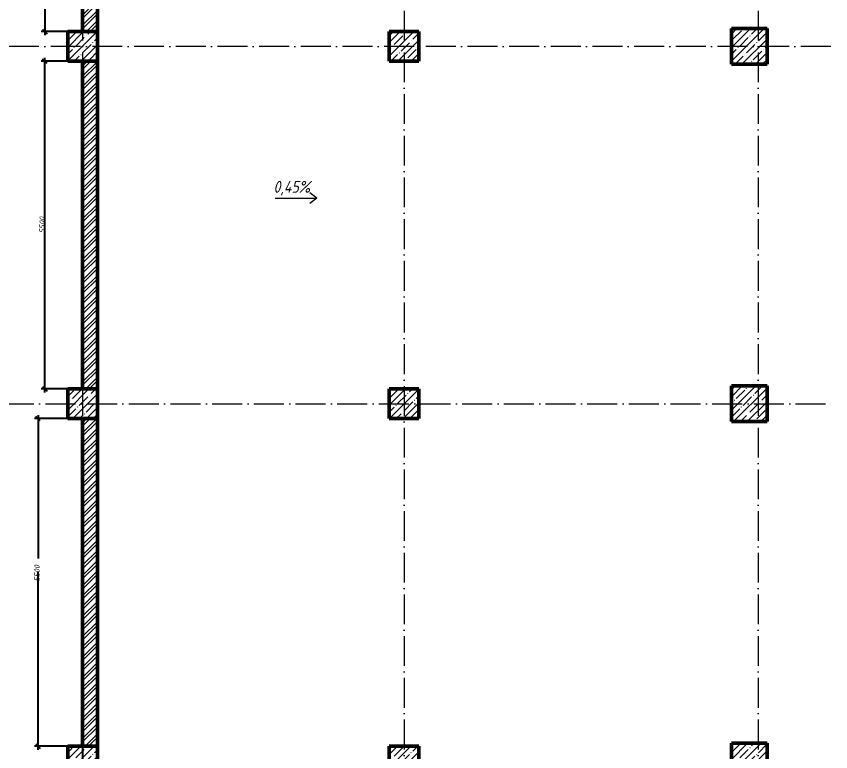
# Model space of a CAD drawing. Header units: millimetres. Extents: x -401725 to 250493, y 305116 to 802890.
# Drawn here: x -274116 to -260433, y 483854 to 496202 of the extents above; entities that cross this region are included whole.
import ezdxf

# ---------------------------------------------------------------- set-up
doc = ezdxf.new("R2010")
doc.units = ezdxf.units.MM
doc.linetypes.add('50_200_ШТРИХ_1Т_ш5_п1_п1_', pattern=[700, 500, -100, 0, -100])
for name, color, linetype, lineweight in [('A-____-____-DIMS', 7, 'Continuous', 9), ('A-WALL-____-MCUT-2', 7, 'Continuous', 50), ('G-____-____-DIMS', 7, 'Continuous', 9), ('S-COLS-____-MCUT', 7, 'Continuous', 50), ('S-COLS-____-OTLN', 7, 'Continuous', 9), ('S-GRID-____-OTLN-1', 7, '50_200_ШТРИХ_1Т_ш5_п1_п1_', 9)]:
    doc.layers.add(name, color=color, linetype=linetype, lineweight=lineweight)
doc.layers.add('A-WALL-____-PATT-2', color=7, linetype='Continuous', lineweight=9, true_color=0x787878)
doc.styles.add('ISOCPEUR_I_5', font='isocpeui.ttf', dxfattribs={"width": 0.85, "height": 2.1})
doc.styles.add('ISOCPEUR_I_7', font='isocpeui.ttf', dxfattribs={"width": 0.9, "height": 90})
doc.dimstyles.new('ISO-1_8_0_9К_СРЕДНИЙ_Кладочные', dxfattribs={"dimscale": 304.8, "dimtxt": 89.638306, "dimasz": 0.246063, "dimexe": 0.19685, "dimexo": 0, "dimgap": 0, "dimtad": 1, "dimdec": 3, "dimrnd": 0.001, "dimdsep": 46, "dimtxsty": 'ISOCPEUR_I_7', "dimblk1": 'OBLIQUE', "dimblk2": 'OBLIQUE', "dimsah": 1, "dimcen": 0.09, "dimdle": 0.19685, "dimazin": 0, "dimtfac": 1, "dimtdec": 4, "dimtix": 1, "dimtmove": 2, "dimatfit": 3, "dimfxl": 1, "dimtvp": 1, "dimtolj": 1, "dimtzin": 0, "dimarcsym": 2})
doc.dimstyles.new('ISO-1_8_0_9К_СРЕДНИЙ_Кладочные_1', dxfattribs={"dimscale": 304.8, "dimtxt": 89.638306, "dimasz": 0.246063, "dimexe": 0.19685, "dimexo": 0, "dimgap": 0, "dimtad": 1, "dimdec": 3, "dimrnd": 0.001, "dimdsep": 46, "dimtxsty": 'ISOCPEUR_I_7', "dimblk1": 'OBLIQUE', "dimblk2": 'OBLIQUE', "dimsah": 1, "dimcen": 0.09, "dimdle": 0.19685, "dimazin": 0, "dimtfac": 1, "dimtdec": 4, "dimtix": 1, "dimtmove": 0, "dimatfit": 3, "dimfxl": 1, "dimtvp": 1, "dimtolj": 1, "dimtzin": 0, "dimarcsym": 2})
doc.dimstyles.new('ISO-1_8_0_9К_СРЕДНИЙ_Кладочные_2', dxfattribs={"dimscale": 304.8, "dimtxt": 89.638306, "dimasz": 0.246063, "dimexe": 0.19685, "dimexo": 0, "dimgap": 0, "dimtad": 1, "dimdec": 3, "dimrnd": 0.001, "dimdsep": 46, "dimtxsty": 'ISOCPEUR_I_7', "dimblk1": 'OBLIQUE', "dimblk2": 'OBLIQUE', "dimsah": 1, "dimcen": 0.09, "dimdle": 0.19685, "dimazin": 0, "dimtfac": 1, "dimtdec": 4, "dimtix": 1, "dimtmove": 1, "dimatfit": 3, "dimfxl": 1, "dimtvp": 1, "dimtolj": 1, "dimtzin": 0, "dimarcsym": 2})
pattern_1 = [(45, (-350751.34, 459015.94), (-85.53659, 85.53659), []), (45, (-350694.32, 459015.94), (-85.53659, 85.53659), [])]

# ---------------------------------------------------------------- blocks, each defined once
blk = doc.blocks.new('BSC_Колонна _Прямоугольная - 600х600-26981669-АР1_Кладочный план подвала в осях 1-64_А-ГГ')
at = {"layer": 'S-COLS-____-OTLN'}
h = blk.add_hatch(dxfattribs=at)
h.set_pattern_fill('FP_21', color=256, style=0, pattern_type=2)
h.set_pattern_definition([(45, (-88950, -36681.04), (-114.04925, 114.04925), []), (45, (-88835.95, -36681.04), (-114.04925, 114.04925), [201.613, -40.323, 3.353, -36.97])])
h.paths.add_polyline_path([(-300, -300), (300, -300), (300, 300), (-300, 300)], flags=0)
at = {"layer": 'S-COLS-____-MCUT'}
for p, q in [((300, 300), (-300, 300)), ((-300, 300), (-300, -300)), ((300, -300), (300, 300)), ((-300, -300), (300, -300))]:
    blk.add_line(p, q, dxfattribs=at)
blk = doc.blocks.new('BSC_Колонна _Прямоугольная - 600х600-V12-АР1_Кладочный план подвала в осях 1-64_А-ГГ')
at = {"layer": 'S-COLS-____-OTLN'}
h = blk.add_hatch(dxfattribs=at)
h.set_pattern_fill('FP_22', color=256, style=0, pattern_type=2)
h.set_pattern_definition([(45, (-88950, -30681.04), (-114.04925, 114.04925), []), (45, (-88835.95, -30681.04), (-114.04925, 114.04925), [201.613, -40.323, 3.353, -36.97])])
h.paths.add_polyline_path([(-300, -300), (300, -300), (300, 300), (-300, 300)], flags=0)
at = {"layer": 'S-COLS-____-MCUT'}
for p, q in [((300, 300), (-300, 300)), ((-300, 300), (-300, -300)), ((300, -300), (300, 300)), ((-300, -300), (300, -300))]:
    blk.add_line(p, q, dxfattribs=at)
blk = doc.blocks.new('BSC_Колонна _Прямоугольная - 600х600-V13-АР1_Кладочный план подвала в осях 1-64_А-ГГ')
at = {"layer": 'S-COLS-____-OTLN'}
h = blk.add_hatch(dxfattribs=at)
h.set_pattern_fill('FP_23', color=256, style=0, pattern_type=2)
h.set_pattern_definition([(45, (-88950, -24681.04), (-114.04925, 114.04925), []), (45, (-88835.95, -24681.04), (-114.04925, 114.04925), [201.613, -40.323, 3.353, -36.97])])
h.paths.add_polyline_path([(-300, -300), (300, -300), (300, 300), (-300, 300)], flags=0)
at = {"layer": 'S-COLS-____-MCUT'}
for p, q in [((300, 300), (-300, 300)), ((-300, 300), (-300, -300)), ((300, -300), (300, 300)), ((-300, -300), (300, -300))]:
    blk.add_line(p, q, dxfattribs=at)
blk = doc.blocks.new('BSC_Колонна _Прямоугольная - 500х500-27170131-АР1_Кладочный план подвала в осях 1-64_А-ГГ')
at = {"layer": 'S-COLS-____-OTLN'}
h = blk.add_hatch(dxfattribs=at)
h.set_pattern_fill('FP_29', color=256, style=0, pattern_type=2)
h.set_pattern_definition([(45, (-77750, -30681.04), (-114.04925, 114.04925), []), (45, (-77635.95, -30681.04), (-114.04925, 114.04925), [201.613, -40.323, 3.353, -36.97])])
h.paths.add_polyline_path([(-250, -250), (250, -250), (250, 250), (-250, 250)], flags=0)
at = {"layer": 'S-COLS-____-MCUT'}
for p, q in [((250, 250), (-250, 250)), ((-250, 250), (-250, -250)), ((250, -250), (250, 250)), ((-250, -250), (250, -250))]:
    blk.add_line(p, q, dxfattribs=at)
blk = doc.blocks.new('BSC_Колонна _Прямоугольная - 500х500-V19-АР1_Кладочный план подвала в осях 1-64_А-ГГ')
at = {"layer": 'S-COLS-____-OTLN'}
h = blk.add_hatch(dxfattribs=at)
h.set_pattern_fill('FP_30', color=256, style=0, pattern_type=2)
h.set_pattern_definition([(45, (-83150, -30681.04), (-114.04925, 114.04925), []), (45, (-83035.95, -30681.04), (-114.04925, 114.04925), [201.613, -40.323, 3.353, -36.97])])
h.paths.add_polyline_path([(-250, -250), (250, -250), (250, 250), (-250, 250)], flags=0)
at = {"layer": 'S-COLS-____-MCUT'}
for p, q in [((250, 250), (-250, 250)), ((-250, 250), (-250, -250)), ((250, -250), (250, 250)), ((-250, -250), (250, -250))]:
    blk.add_line(p, q, dxfattribs=at)
blk = doc.blocks.new('BSC_Колонна _Прямоугольная - 500х500-V20-АР1_Кладочный план подвала в осях 1-64_А-ГГ')
at = {"layer": 'S-COLS-____-OTLN'}
h = blk.add_hatch(dxfattribs=at)
h.set_pattern_fill('FP_31', color=256, style=0, pattern_type=2)
h.set_pattern_definition([(45, (-77750, -24681.04), (-114.04925, 114.04925), []), (45, (-77635.95, -24681.04), (-114.04925, 114.04925), [201.613, -40.323, 3.353, -36.97])])
h.paths.add_polyline_path([(-250, -250), (250, -250), (250, 250), (-250, 250)], flags=0)
at = {"layer": 'S-COLS-____-MCUT'}
for p, q in [((250, 250), (-250, 250)), ((-250, 250), (-250, -250)), ((250, -250), (250, 250)), ((-250, -250), (250, -250))]:
    blk.add_line(p, q, dxfattribs=at)
blk = doc.blocks.new('BSC_Колонна _Прямоугольная - 500х500-V21-АР1_Кладочный план подвала в осях 1-64_А-ГГ')
at = {"layer": 'S-COLS-____-OTLN'}
h = blk.add_hatch(dxfattribs=at)
h.set_pattern_fill('FP_32', color=256, style=0, pattern_type=2)
h.set_pattern_definition([(45, (-83150, -24681.04), (-114.04925, 114.04925), []), (45, (-83035.95, -24681.04), (-114.04925, 114.04925), [201.613, -40.323, 3.353, -36.97])])
h.paths.add_polyline_path([(-250, -250), (250, -250), (250, 250), (-250, 250)], flags=0)
at = {"layer": 'S-COLS-____-MCUT'}
for p, q in [((250, 250), (-250, 250)), ((-250, 250), (-250, -250)), ((250, -250), (250, 250)), ((-250, -250), (250, -250))]:
    blk.add_line(p, q, dxfattribs=at)
blk = doc.blocks.new('BSC_Колонна _Прямоугольная - 500х500-V89-АР1_Кладочный план подвала в осях 1-64_А-ГГ')
at = {"layer": 'S-COLS-____-OTLN'}
h = blk.add_hatch(dxfattribs=at)
h.set_pattern_fill('FP_101', color=256, style=0, pattern_type=2)
h.set_pattern_definition([(45, (-77750, -36681.04), (-114.04925, 114.04925), []), (45, (-77635.95, -36681.04), (-114.04925, 114.04925), [201.613, -40.323, 3.353, -36.97])])
h.paths.add_polyline_path([(-250, -250), (250, -250), (250, 250), (-250, 250)], flags=0)
at = {"layer": 'S-COLS-____-MCUT'}
for p, q in [((250, 250), (-250, 250)), ((-250, 250), (-250, -250)), ((250, -250), (250, 250)), ((-250, -250), (250, -250))]:
    blk.add_line(p, q, dxfattribs=at)
blk = doc.blocks.new('BSC_Колонна _Прямоугольная - 500х500-V90-АР1_Кладочный план подвала в осях 1-64_А-ГГ')
at = {"layer": 'S-COLS-____-OTLN'}
h = blk.add_hatch(dxfattribs=at)
h.set_pattern_fill('FP_102', color=256, style=0, pattern_type=2)
h.set_pattern_definition([(45, (-83150, -36681.04), (-114.04925, 114.04925), []), (45, (-83035.95, -36681.04), (-114.04925, 114.04925), [201.613, -40.323, 3.353, -36.97])])
h.paths.add_polyline_path([(-250, -250), (250, -250), (250, 250), (-250, 250)], flags=0)
at = {"layer": 'S-COLS-____-MCUT'}
for p, q in [((250, 250), (-250, 250)), ((-250, 250), (-250, -250)), ((250, -250), (250, 250)), ((-250, -250), (250, -250))]:
    blk.add_line(p, q, dxfattribs=at)
blk = doc.blocks.new('_Oblique')
at = {"color": 0, "linetype": 'ByBlock', "lineweight": -2}
blk.add_line((-0.5, -0.5), (0.5, 0.5), dxfattribs=at)
blk = doc.blocks.new('*D8194')
at = {"layer": 'A-____-____-DIMS', "color": 0, "lineweight": -2, "transparency": 16777216}
for p, q in [((-273636, 501507), (-273636, 495887)), ((-273001, 501447), (-273696, 501447)), ((-273001, 495947), (-273696, 495947))]:
    blk.add_line(p, q, dxfattribs=at)
at = {"layer": 'Defpoints', "color": 0, "transparency": 16777216}
for p in [(-273001, 501447), (-273636, 495947), (-273001, 495947)]:
    blk.add_point(p, dxfattribs=at)
at = {"layer": 'A-____-____-DIMS', "color": 0, "lineweight": -2, "transparency": 16777216, "xscale": 75, "yscale": 75, "zscale": 75}
for p, rotation in [((-273636, 501447), 90), ((-273636, 495947), 270)]:
    blk.add_blockref('_Oblique', p, dxfattribs=dict(at, rotation=rotation))
at = {"layer": 'A-____-____-DIMS', "color": 0, "transparency": 16777216, "insert": (-273681, 498697), "char_height": 90, "width": 546.1, "attachment_point": 5, "rotation": 90, "style": 'ISOCPEUR_I_7'}
blk.add_mtext('\\A1;5500', dxfattribs=at)
blk = doc.blocks.new('*D8195')
at = {"layer": 'A-____-____-DIMS', "color": 0, "lineweight": -2, "transparency": 16777216}
for p, q in [((-273636, 489887), (-273636, 495507)), ((-273251, 495447), (-273696, 495447)), ((-273001, 489947), (-273696, 489947))]:
    blk.add_line(p, q, dxfattribs=at)
at = {"layer": 'Defpoints', "color": 0, "transparency": 16777216}
for p in [(-273636, 495447), (-273251, 495447), (-273001, 489947)]:
    blk.add_point(p, dxfattribs=at)
at = {"layer": 'A-____-____-DIMS', "color": 0, "lineweight": -2, "transparency": 16777216, "xscale": 75, "yscale": 75, "zscale": 75}
for p, rotation in [((-273636, 495447), 90), ((-273636, 489947), 270)]:
    blk.add_blockref('_Oblique', p, dxfattribs=dict(at, rotation=rotation))
at = {"layer": 'A-____-____-DIMS', "color": 0, "transparency": 16777216, "insert": (-273681, 492697), "char_height": 90, "width": 546.1, "attachment_point": 5, "rotation": 90, "style": 'ISOCPEUR_I_7'}
blk.add_mtext('\\A1;5500', dxfattribs=at)
blk = doc.blocks.new('*D8196')
at = {"layer": 'A-____-____-DIMS', "color": 0, "lineweight": -2, "transparency": 16777216}
for p, q in [((-273751, 489507), (-273751, 487100)), ((-273001, 489447), (-273811, 489447)), ((-273751, 483887), (-273751, 486869)), ((-273001, 483947), (-273811, 483947))]:
    blk.add_line(p, q, dxfattribs=at)
at = {"layer": 'Defpoints', "color": 0, "transparency": 16777216}
for p in [(-273001, 489447), (-273751, 483947), (-273001, 483947)]:
    blk.add_point(p, dxfattribs=at)
at = {"layer": 'A-____-____-DIMS', "color": 0, "lineweight": -2, "transparency": 16777216, "xscale": 75, "yscale": 75, "zscale": 75}
for p, rotation in [((-273751, 489447), 90), ((-273751, 483947), 270)]:
    blk.add_blockref('_Oblique', p, dxfattribs=dict(at, rotation=rotation))
at = {"layer": 'A-____-____-DIMS', "color": 0, "transparency": 16777216, "insert": (-273811, 486712), "char_height": 90, "width": 546.1, "attachment_point": 1, "rotation": 90, "line_spacing_factor": 1.149209, "style": 'ISOCPEUR_I_7'}
blk.add_mtext('\\A1;5500', dxfattribs=at)
blk = doc.blocks.new('*D8212')
at = {"layer": 'A-____-____-DIMS', "color": 0, "lineweight": -2, "transparency": 16777216}
for p, q in [((-273001, 483947), (-273001, 482706)), ((-272751, 483572), (-272751, 482706)), ((-273061, 482766), (-272691, 482766)), ((-272313, 482766), (-272751, 482766))]:
    blk.add_line(p, q, dxfattribs=at)
at = {"layer": 'Defpoints', "color": 0, "transparency": 16777216}
for p in [(-273001, 483947), (-272751, 483572), (-272751, 482766)]:
    blk.add_point(p, dxfattribs=at)
at = {"layer": 'A-____-____-DIMS', "color": 0, "lineweight": -2, "transparency": 16777216, "xscale": 75, "yscale": 75, "zscale": 75, "rotation": 180}
blk.add_blockref('_Oblique', (-273001, 482766), dxfattribs=at)
at = {"layer": 'A-____-____-DIMS', "color": 0, "lineweight": -2, "transparency": 16777216, "xscale": 75, "yscale": 75, "zscale": 75}
blk.add_blockref('_Oblique', (-272751, 482766), dxfattribs=at)
at = {"layer": 'A-____-____-DIMS', "color": 0, "transparency": 16777216, "insert": (-272604, 482886), "char_height": 90, "width": 409.58, "attachment_point": 1, "line_spacing_factor": 1.149209, "style": 'ISOCPEUR_I_7'}
blk.add_mtext('\\A1;250', dxfattribs=at)

msp = doc.modelspace()

# ---------------------------------------------------------------- hatches: boundary and pattern name
at = {"layer": 'A-WALL-____-PATT-2'}
h = msp.add_hatch(dxfattribs=at)
h.set_pattern_fill('FP_5', color=256, style=0, pattern_type=2)
h.set_pattern_definition(pattern_1)
h.paths.add_polyline_path([(-272751.3432, 495946.983), (-272751.3432, 501446.983), (-273001.3432, 501446.983), (-273001.3432, 495946.983), (-272996.5691, 495946.983)], flags=0)
h = msp.add_hatch(dxfattribs=at)
h.set_pattern_fill('FP_5', color=256, style=0, pattern_type=2)
h.set_pattern_definition(pattern_1)
h.paths.add_polyline_path([(-272751.3432, 489946.983), (-272751.3432, 495446.983), (-273001.3432, 495446.983), (-273001.3432, 489946.983), (-272996.5691, 489946.983)], flags=0)
h = msp.add_hatch(dxfattribs=at)
h.set_pattern_fill('FP_5', color=256, style=0, pattern_type=2)
h.set_pattern_definition(pattern_1)
h.paths.add_polyline_path([(-273001.3432, 483946.983), (-272751.3432, 483946.983), (-272751.3432, 489446.983), (-273001.3432, 489446.983), (-273001.3432, 487270.6171)], flags=0)

# ---------------------------------------------------------------- linework, layer by layer
at = {"layer": 'A-WALL-____-MCUT-2'}
for p, q in [((-273001.3432, 501446.983), (-273001.3432, 495946.983)), ((-272751.3432, 495946.983), (-272751.3432, 501446.983)), ((-273001.3432, 495446.983), (-273001.3432, 489946.983)), ((-272751.3432, 489946.983), (-272751.3432, 495446.983)), ((-273001.3432, 489446.983), (-273001.3432, 483946.983)), ((-272751.3432, 483946.983), (-272751.3432, 489446.983))]:
    msp.add_line(p, q, dxfattribs=at)
at = {"layer": 'G-____-____-DIMS'}
for p, q in [((-269766.4241, 493148.1388), (-269066.4241, 493148.1388)), ((-269066.4241, 493148.1388), (-269186.4241, 493240.218)), ((-269066.4241, 493148.1388), (-269186.4241, 493056.0595))]:
    msp.add_line(p, q, dxfattribs=at)
at = {"layer": 'S-GRID-____-OTLN-1'}
for p, q in [((-273001.3432, 508896.9006), (-273001.3432, 467585.8406)), ((-267601.3432, 508896.9006), (-267601.3432, 470838.6753)), ((-261651.3432, 508896.9006), (-261651.3432, 454533.3346)), ((-260432.5559, 495696.983), (-283424.5728, 495696.983)), ((-283424.5728, 489696.983), (-260432.5559, 489696.983))]:
    msp.add_line(p, q, dxfattribs=at)

# ---------------------------------------------------------------- block references
at = {"layer": 'S-COLS-____-OTLN'}
for name, p in [('BSC_Колонна _Прямоугольная - 500х500-V89-АР1_Кладочный план подвала в осях 1-64_А-ГГ', (-273001.3432, 495696.983)), ('BSC_Колонна _Прямоугольная - 500х500-V90-АР1_Кладочный план подвала в осях 1-64_А-ГГ', (-267601.3432, 495696.983)), ('BSC_Колонна _Прямоугольная - 600х600-26981669-АР1_Кладочный план подвала в осях 1-64_А-ГГ', (-261801.3432, 495696.983)), ('BSC_Колонна _Прямоугольная - 500х500-27170131-АР1_Кладочный план подвала в осях 1-64_А-ГГ', (-273001.3432, 489696.983)), ('BSC_Колонна _Прямоугольная - 500х500-V19-АР1_Кладочный план подвала в осях 1-64_А-ГГ', (-267601.3432, 489696.983)), ('BSC_Колонна _Прямоугольная - 600х600-V12-АР1_Кладочный план подвала в осях 1-64_А-ГГ', (-261801.3432, 489696.983)), ('BSC_Колонна _Прямоугольная - 600х600-V13-АР1_Кладочный план подвала в осях 1-64_А-ГГ', (-261801.3432, 483696.983)), ('BSC_Колонна _Прямоугольная - 500х500-V20-АР1_Кладочный план подвала в осях 1-64_А-ГГ', (-273001.3432, 483696.983)), ('BSC_Колонна _Прямоугольная - 500х500-V21-АР1_Кладочный план подвала в осях 1-64_А-ГГ', (-267601.3432, 483696.983))]:
    msp.add_blockref(name, p, dxfattribs=at)

# ---------------------------------------------------------------- texts
at = {"layer": 'G-____-____-DIMS', "insert": (-269793.8885, 493439.4299), "char_height": 200, "width": 905.914521, "attachment_point": 1, "line_spacing_factor": 1.149209, "style": 'ISOCPEUR_I_5'}
msp.add_mtext('0,45%', dxfattribs=at)

# ---------------------------------------------------------------- dimensions: what is measured, and where the dimension line sits
at = {"layer": 'A-____-____-DIMS'}
for base, p1, p2, override, picture, middle in [((-273636.2182, 495946.983), (-273001.3432, 501446.983), (-273001.3432, 495946.983), {"dimtxt": 400, "dimpost": '<>', "dimfxl": 5500}, '*D8194', (-273681.2182, 498696.983)), ((-273636.2182, 495446.983), (-273001.3432, 489946.983), (-273251.3432, 495446.983), {"dimtxt": 400, "dimpost": '<>', "dimfxl": 5505.678886}, '*D8195', (-273681.2182, 492696.983))]:
    dim = msp.add_linear_dim(base=base, p1=p1, p2=p2, angle=90, dimstyle='ISO-1_8_0_9К_СРЕДНИЙ_Кладочные', override=override, dxfattribs=at)
    dim.commit()
    dim.dimension.update_dxf_attribs({"geometry": picture, "text_midpoint": middle})
dim = msp.add_linear_dim(base=(-273751.3802, 483946.983), p1=(-273001.3432, 489446.983), p2=(-273001.3432, 483946.983), angle=90, dimstyle='ISO-1_8_0_9К_СРЕДНИЙ_Кладочные_1', override={"dimtxt": 400, "dimpost": '<>', "dimfxl": 5500}, dxfattribs=at)
dim.commit()
dim.dimension.update_dxf_attribs({"geometry": '*D8196', "text_midpoint": (-273751.3802, 486984.6877), "dimtype": 160, "text_rotation": 90})
dim = msp.add_linear_dim(base=(-272751.3432, 482766.4173), p1=(-273001.3432, 483946.983), p2=(-272751.3432, 483571.983), dimstyle='ISO-1_8_0_9К_СРЕДНИЙ_Кладочные_2', override={"dimtxt": 400, "dimpost": '<>', "dimfxl": 450.693909}, dxfattribs=at)
dim.commit()
dim.dimension.update_dxf_attribs({"geometry": '*D8212', "text_midpoint": (-272399.1084, 482881.5793), "dimtype": 160})

doc.saveas('drawing.dxf')
